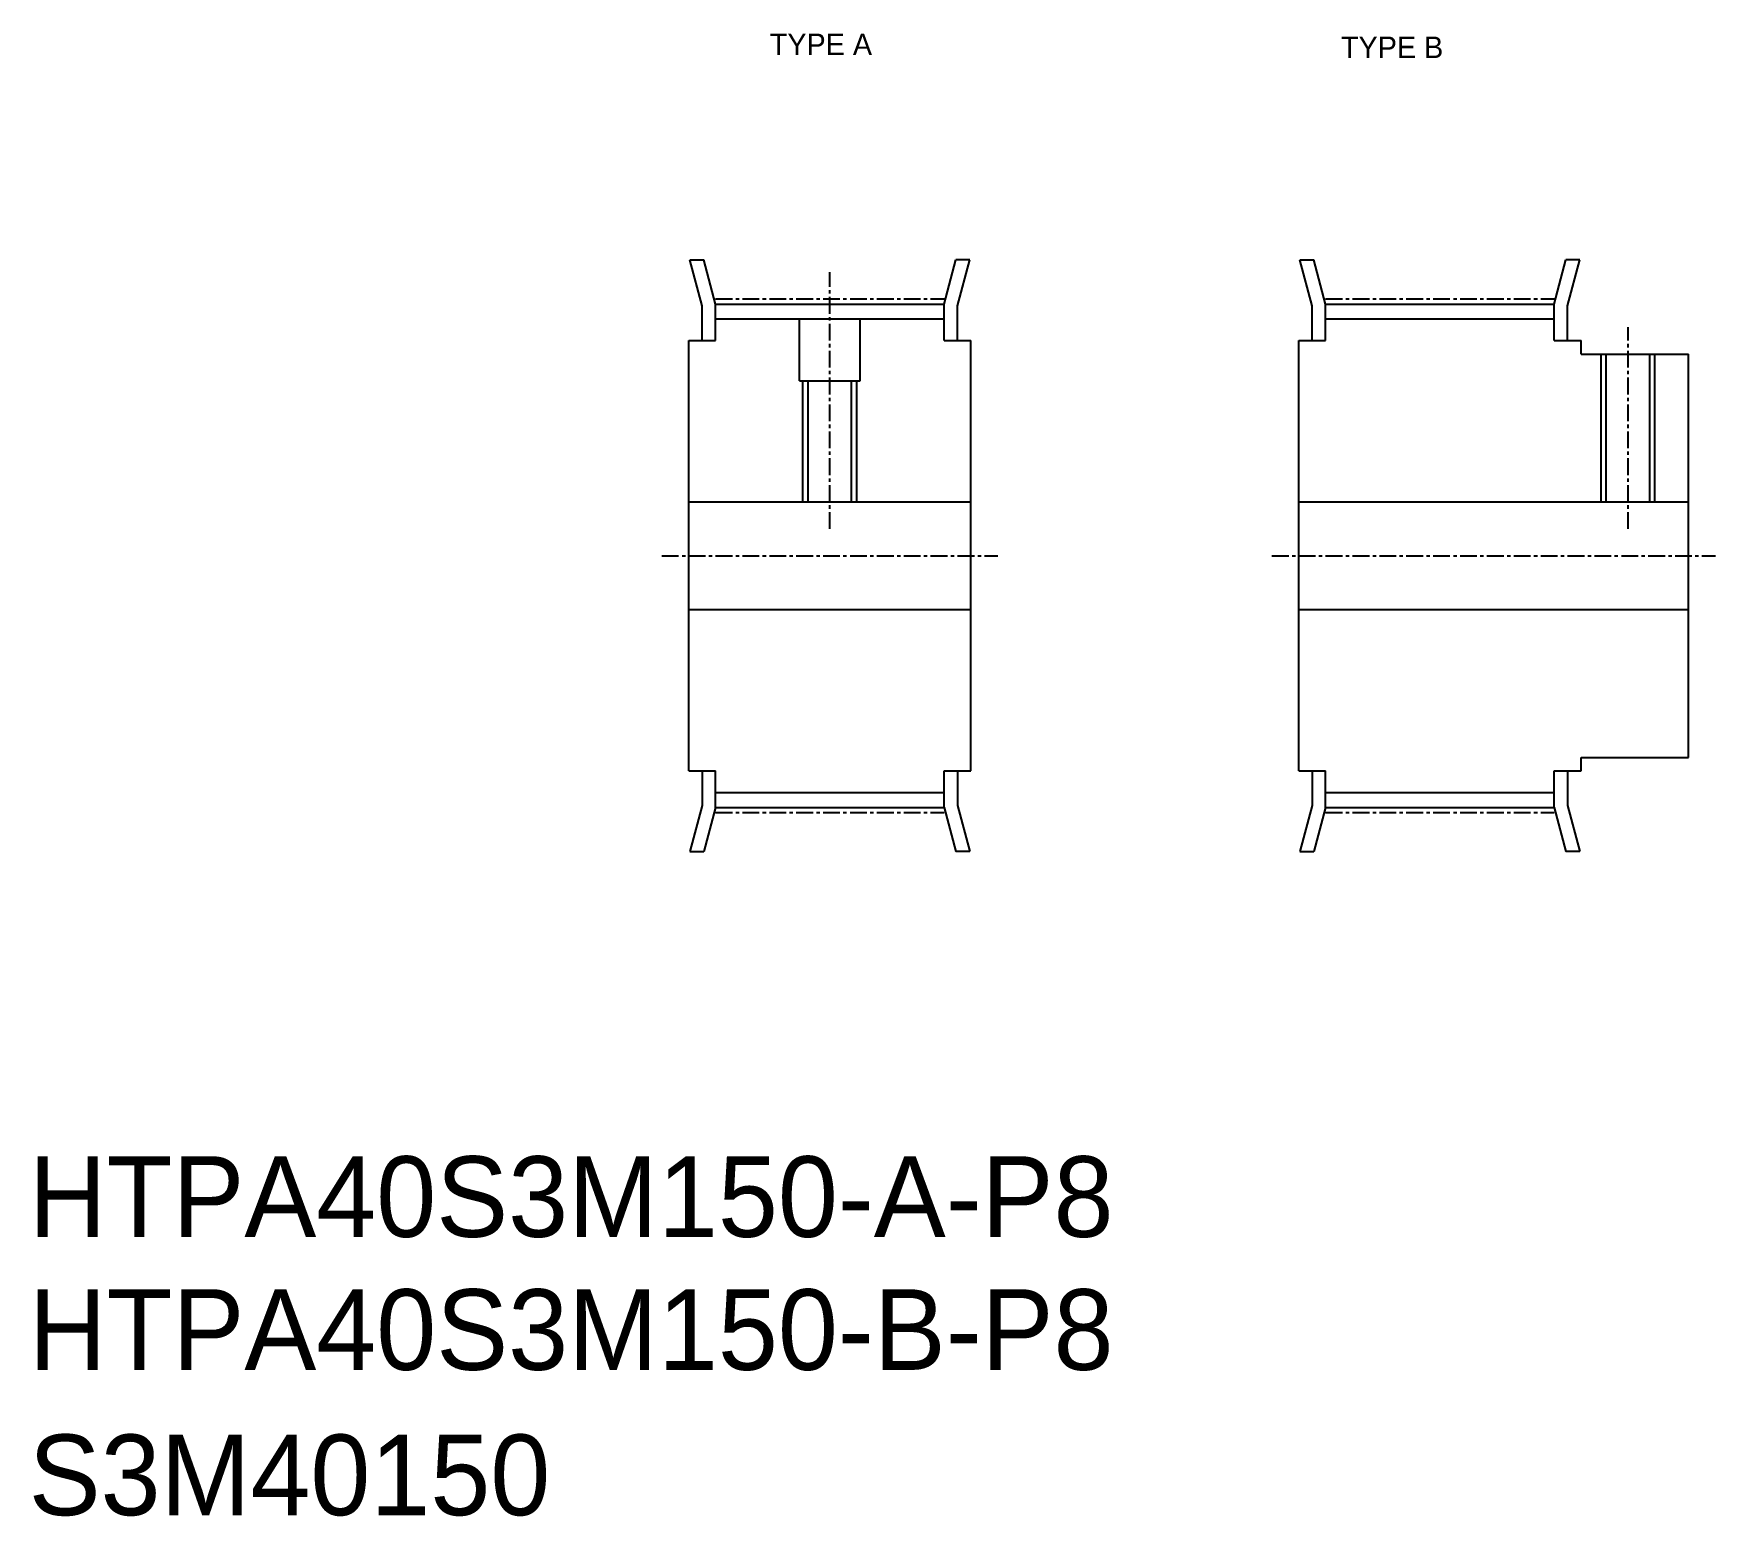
# Model space of a CAD drawing. Extents: x -286 to -160, y -61 to 49.
import ezdxf

# ---------------------------------------------------------------- set-up
doc = ezdxf.new("R2010")
doc.units = 0
doc.linetypes.add('CENTER', pattern=[2, 1.25, -0.25, 0.25, -0.25])
doc.linetypes.add('DASHED', pattern=[19.05, 12.7, -6.35])
doc.layers.get('0').update_dxf_attribs({"linetype": 'CONTINUOUS'})
doc.layers.add('CENTER', color=1, linetype='CENTER')

msp = doc.modelspace()

# ---------------------------------------------------------------- linework, layer by layer
for p, q in [((-235.88, 29.15), (-236.8, 32.56)), ((-236.8, 32.56), (-235.76, 32.56)), ((-234.88, 29.28), (-235.76, 32.56)), ((-217.88, 29.28), (-217, 32.56)), ((-215.97, 32.56), (-217, 32.56)), ((-216.88, 29.15), (-215.97, 32.56)), ((-190.49, 29.15), (-191.41, 32.56)), ((-191.41, 32.56), (-190.37, 32.56)), ((-189.49, 29.28), (-190.37, 32.56)), ((-172.49, 29.28), (-171.62, 32.56)), ((-170.58, 32.56), (-171.62, 32.56)), ((-171.49, 29.15), (-170.58, 32.56)), ((-235.88, 26.56), (-235.88, 29.15)), ((-234.88, 29.28), (-217.88, 29.28)), ((-234.88, 26.56), (-234.88, 29.28)), ((-217.88, 26.56), (-217.88, 29.28)), ((-216.88, 26.56), (-216.88, 29.15)), ((-190.49, 26.56), (-190.49, 29.15)), ((-189.49, 29.28), (-172.49, 29.28)), ((-189.49, 26.56), (-189.49, 29.28)), ((-172.49, 26.56), (-172.49, 29.28)), ((-171.49, 26.56), (-171.49, 29.15)), ((-234.88, 28.17), (-217.88, 28.17)), ((-189.49, 28.17), (-172.49, 28.17)), ((-236.88, -5.44), (-236.88, 26.56)), ((-236.88, 26.56), (-234.88, 26.56)), ((-217.88, 26.56), (-215.88, 26.56)), ((-215.88, -5.44), (-215.88, 26.56)), ((-191.49, -5.44), (-191.49, 26.56)), ((-191.49, 26.56), (-189.49, 26.56)), ((-172.49, 26.56), (-170.49, 26.56)), ((-170.49, 25.56), (-170.49, 26.56)), ((-170.49, 25.56), (-162.49, 25.56)), ((-162.49, -4.44), (-162.49, 25.56)), ((-227.51, 23.56), (-227.51, 23.56)), ((-226.38, 23.56), (-226.38, 23.56)), ((-236.88, 14.56), (-215.88, 14.56)), ((-191.49, 14.56), (-162.49, 14.56)), ((-236.88, 6.56), (-215.88, 6.56)), ((-191.49, 6.56), (-162.49, 6.56)), ((-170.49, -4.44), (-162.49, -4.44)), ((-170.49, -5.44), (-170.49, -4.44)), ((-236.88, -5.44), (-234.88, -5.44)), ((-235.88, -5.44), (-235.88, -8.03)), ((-234.88, -8.16), (-234.88, -5.44)), ((-217.88, -8.16), (-217.88, -5.44)), ((-217.88, -5.44), (-215.88, -5.44)), ((-216.88, -5.44), (-216.88, -8.03)), ((-191.49, -5.44), (-189.49, -5.44)), ((-190.49, -5.44), (-190.49, -8.03)), ((-189.49, -8.16), (-189.49, -5.44)), ((-172.49, -5.44), (-170.49, -5.44)), ((-172.49, -8.16), (-172.49, -5.44)), ((-171.49, -5.44), (-171.49, -8.03)), ((-234.88, -7.05), (-217.88, -7.05)), ((-189.49, -7.05), (-172.49, -7.05)), ((-235.88, -8.03), (-236.8, -11.44)), ((-234.88, -8.16), (-235.76, -11.44)), ((-234.88, -8.16), (-217.88, -8.16)), ((-217.88, -8.16), (-217, -11.44)), ((-216.88, -8.03), (-215.97, -11.44)), ((-190.49, -8.03), (-191.41, -11.44)), ((-189.49, -8.16), (-190.37, -11.44)), ((-189.49, -8.16), (-172.49, -8.16)), ((-172.49, -8.16), (-171.62, -11.44)), ((-171.49, -8.03), (-170.58, -11.44)), ((-236.8, -11.44), (-235.76, -11.44)), ((-215.97, -11.44), (-217, -11.44)), ((-191.41, -11.44), (-190.37, -11.44)), ((-170.58, -11.44), (-171.62, -11.44))]:
    msp.add_line(p, q)
at = {"color": 3, "linetype": 'DASHED'}
for p, q in [((-228.63, 23.56), (-228.63, 28.17)), ((-224.13, 23.56), (-224.13, 28.17)), ((-168.99, 14.56), (-168.99, 25.56)), ((-168.61, 14.56), (-168.61, 25.56)), ((-165.37, 14.56), (-165.37, 25.56)), ((-164.99, 14.56), (-164.99, 25.56)), ((-228.63, 23.56), (-224.13, 23.56)), ((-228.38, 14.56), (-228.38, 23.56)), ((-228, 14.56), (-228, 23.56)), ((-224.76, 14.56), (-224.76, 23.56)), ((-224.38, 14.56), (-224.38, 23.56))]:
    msp.add_line(p, q, dxfattribs=at)
at = {"layer": 'CENTER', "color": 1, "linetype": 'CENTER'}
for p, q in [((-226.38, 12.56), (-226.38, 31.66)), ((-234.88, 29.66), (-217.88, 29.66)), ((-189.49, 29.66), (-172.49, 29.66)), ((-166.99, 12.56), (-166.99, 27.56)), ((-238.88, 10.56), (-213.88, 10.56)), ((-193.49, 10.56), (-160.49, 10.56)), ((-234.88, -8.54), (-217.88, -8.54)), ((-189.49, -8.54), (-172.49, -8.54))]:
    msp.add_line(p, q, dxfattribs=at)

# ---------------------------------------------------------------- texts
for s, p in [('TYPE A', (-230.85, 47.8)), ('TYPE B', (-188.35, 47.58))]:
    msp.add_text(s, height=1.6).set_placement(p)
at = {"color": 7, "linetype": 'CONTINUOUS'}
for s, p in [('HTPA40S3M150-A-P8', (-285.99, -40.11)), ('HTPA40S3M150-B-P8', (-285.99, -50)), ('S3M40150', (-285.99, -60.81))]:
    msp.add_text(s, height=6, dxfattribs=at).set_placement(p)

doc.saveas('drawing.dxf')
